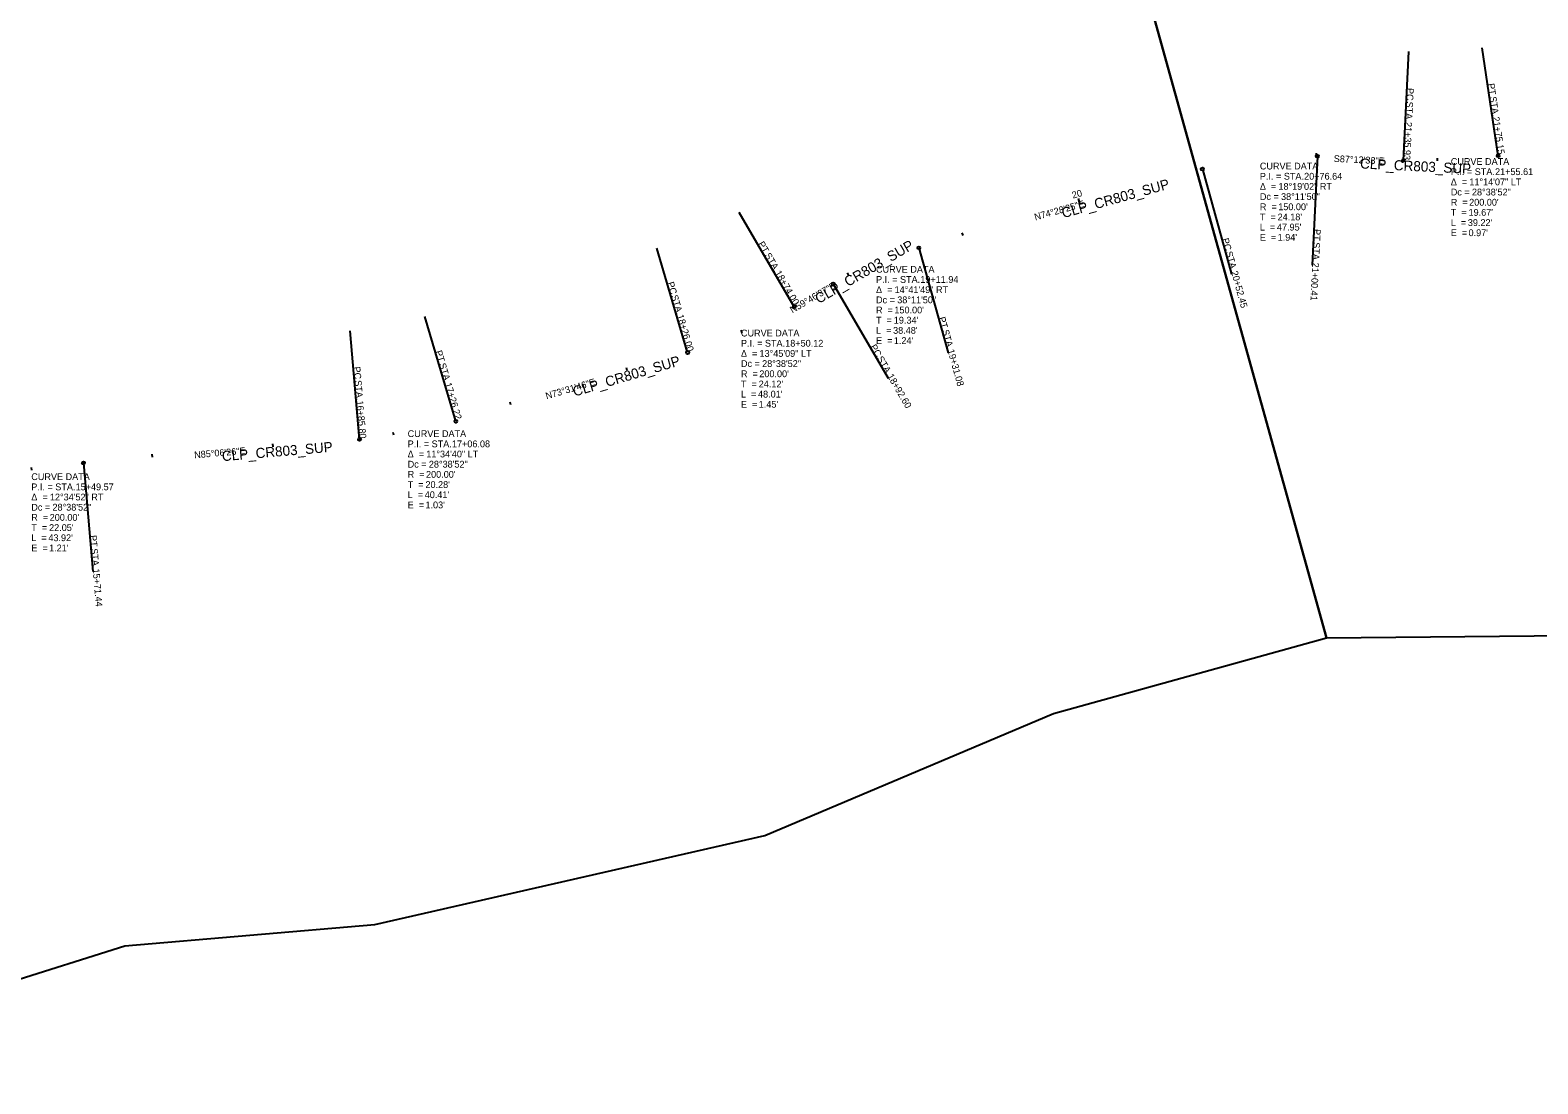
# Model space of a CAD drawing. Extents: x 1983865 to 1988704, y 752103 to 753072.
# Drawn here: x 1984492 to 1985114, y 752339 to 752774 of the extents above; entities that cross this region are included whole.
import ezdxf

# ---------------------------------------------------------------- set-up
doc = ezdxf.new("R2010")
doc.units = 0
for name, color, linetype in [('GE_P_Alignment_1000_Bearings', 7, 'Continuous'), ('GE_P_Alignment_1000_Cardinal_Points', 7, 'Continuous'), ('GE_P_Alignment_1000_Curve_Data', 7, 'Continuous'), ('GE_P_Alignment_1000_Stations', 7, 'Continuous'), ('GE_P_Alignment_100_Curve_Data', 7, 'Continuous'), ('GE_P_Alignment_100_Distances', 7, 'Continuous'), ('GE_P_Alignment_100_Stations', 7, 'Continuous'), ('GE_P_Alignment_500_Bearings', 7, 'Continuous'), ('GE_P_Alignment_500_Cardinal_Points', 7, 'Continuous'), ('GE_P_Alignment_500_Curve_Data', 7, 'Continuous'), ('GE_P_Alignment_500_Distances', 7, 'Continuous'), ('GE_P_Alignment_500_Stations', 7, 'Continuous'), ('SC_Scratch1', 7, 'Continuous')]:
    doc.layers.add(name, color=color, linetype=linetype)

msp = doc.modelspace()

# ---------------------------------------------------------------- linework, layer by layer
at = {"layer": 'GE_P_Alignment_1000_Bearings'}
for p, q in [((1985058.2, 752720.4), (1985060.39, 752765.34)), ((1985097.31, 752722.33), (1985090.7, 752766.84)), ((1985022.71, 752722.13), (1985020.52, 752677.18)), ((1984975.26, 752716.83), (1984987.3, 752673.47)), ((1984806.89, 752660.06), (1984784.24, 752698.95)), ((1984762.92, 752641.09), (1984750.16, 752684.24)), ((1984858.31, 752684.34), (1984870.36, 752640.98)), ((1984822.96, 752669.42), (1984845.61, 752630.54)), ((1984667.23, 752612.79), (1984654.48, 752655.95)), ((1984627.59, 752605.32), (1984623.75, 752650.15)), ((1984513.64, 752595.56), (1984517.48, 752550.73))]:
    msp.add_line(p, q, dxfattribs=at)
for centre in [(1985022.71, 752722.13), (1985058.2, 752720.4), (1985097.31, 752722.33), (1984975.26, 752716.83), (1984858.31, 752684.34), (1984822.96, 752669.42), (1984806.89, 752660.06), (1984762.92, 752641.09), (1984667.23, 752612.79), (1984627.59, 752605.32), (1984513.64, 752595.56)]:
    msp.add_circle(centre, 0.6, dxfattribs=at)
at = {"layer": 'GE_P_Alignment_1000_Curve_Data'}
msp.add_line((1984924.72, 752702.79), (1984924.19, 752704.72), dxfattribs=at)
at = {"layer": 'GE_P_Alignment_100_Curve_Data'}
for p, q in [((1985072.26, 752720.2), (1985072.24, 752721.4)), ((1984972.9, 752716.17), (1984972.58, 752717.33)), ((1984876.55, 752689.41), (1984876.22, 752690.56)), ((1984785.48, 752649.25), (1984785, 752650.35)), ((1984690.04, 752619.54), (1984689.7, 752620.69)), ((1984591.92, 752602.26), (1984591.81, 752603.46)), ((1984492.42, 752592.59), (1984492.19, 752593.77))]:
    msp.add_line(p, q, dxfattribs=at)
at = {"layer": 'GE_P_Alignment_500_Bearings'}
for p, q in [((1985058.2, 752720.4), (1985060.39, 752765.34)), ((1985097.31, 752722.33), (1985090.7, 752766.84)), ((1985022.71, 752722.13), (1985020.52, 752677.18)), ((1984975.26, 752716.83), (1984987.3, 752673.47)), ((1984806.89, 752660.06), (1984784.24, 752698.95)), ((1984762.92, 752641.09), (1984750.16, 752684.24)), ((1984858.31, 752684.34), (1984870.36, 752640.98)), ((1984822.96, 752669.42), (1984845.61, 752630.54)), ((1984667.23, 752612.79), (1984654.48, 752655.95)), ((1984627.59, 752605.32), (1984623.75, 752650.15)), ((1984513.64, 752595.56), (1984517.48, 752550.73))]:
    msp.add_line(p, q, dxfattribs=at)
for centre in [(1985022.71, 752722.13), (1985058.2, 752720.4), (1985097.31, 752722.33), (1984975.26, 752716.83), (1984858.31, 752684.34), (1984822.96, 752669.42), (1984806.89, 752660.06), (1984762.92, 752641.09), (1984667.23, 752612.79), (1984627.59, 752605.32), (1984513.64, 752595.56)]:
    msp.add_circle(centre, 0.6, dxfattribs=at)
at = {"layer": 'GE_P_Alignment_500_Curve_Data'}
for p, q in [((1985022.31, 752722.14), (1985022.36, 752723.34)), ((1984924.72, 752702.79), (1984924.19, 752704.72)), ((1984829.44, 752672.99), (1984828.89, 752674.06)), ((1984737.99, 752633.71), (1984737.65, 752634.86)), ((1984641.68, 752607.03), (1984641.49, 752608.21)), ((1984542.1, 752598), (1984542, 752599.19))]:
    msp.add_line(p, q, dxfattribs=at)
at = {"layer": 'SC_Scratch1'}
for points in [[(1984172.51, 753072), (1983864.6, 752816.67), (1983944.4, 752720.45), (1984024.19, 752624.23), (1983998.06, 752631.51), (1984196.54, 752339.38), (1984432.91, 752365.51), (1984530.7, 752396.29), (1984633.89, 752405.12), (1984794.7, 752441.92), (1984913.79, 752492.22), (1985026.44, 752523.47), (1984919.36, 752908.88), (1984791.21, 752872.97), (1984681.29, 752825.51), (1984599.77, 752803.67), (1984454.14, 752788.9), (1984312.8, 752747.05), (1984307.91, 752723.56), (1984398.06, 752632.21), (1984332.09, 752879.56), (1984252.3, 752975.78)], [(1984919.36, 752908.88), (1985026.44, 752523.47), (1985126.39, 752524.45), (1985249.35, 752534.03), (1985373.1, 752551.65), (1985486.53, 752566.68), (1985596.62, 752570.48), (1985721.61, 752572.3), (1985846.59, 752574.12), (1985975.55, 752577.03), (1986096.52, 752579.77), (1986221.51, 752581.59), (1986215.67, 752981.55), (1986090.68, 752979.73), (1985961.73, 752976.79), (1985840.76, 752974.08), (1985715.77, 752972.26), (1985590.79, 752970.44), (1985451.12, 752965.11), (1985316.7, 752947.66), (1985192.95, 752930.03), (1985067.94, 752920.16)]]:
    msp.add_lwpolyline(points, close=True, dxfattribs=at)

# ---------------------------------------------------------------- texts
at = {"layer": 'GE_P_Alignment_1000_Bearings'}
for s, rotation, p in [('PT', 278.44431, (1985092.94, 752752.01)), ('PC', 267.20903, (1985059.7, 752750.36)), (' STA. ', 278.44431, (1985093.59, 752747.64)), (' STA. ', 267.20903, (1985059.48, 752745.78)), ('21+35.93', 267.20903, (1985059.02, 752736.34)), ('21+75.15', 278.44431, (1985094.98, 752738.29)), ('PT', 267.20903, (1985021.3, 752692.16)), ('PT', 300.22315, (1984791.83, 752686.01)), ('PC', 285.52625, (1984983.33, 752687.94)), (' STA. ', 267.20903, (1985021.08, 752687.75)), (' STA. ', 300.22315, (1984794.05, 752682.19)), (' STA. ', 285.52625, (1984984.56, 752683.52)), ('21+00.41', 267.20903, (1985020.62, 752678.31)), ('18+74.00', 300.22315, (1984798.81, 752674.03)), ('20+52.45', 285.52625, (1984987.09, 752674.41)), ('PC', 286.47054, (1984754.46, 752669.87)), (' STA. ', 286.47054, (1984755.76, 752665.47)), ('18+26.00', 286.47054, (1984758.44, 752656.41)), ('PT', 285.52625, (1984866.38, 752655.45)), (' STA. ', 285.52625, (1984867.57, 752651.19)), ('PT', 286.47054, (1984658.77, 752641.58)), ('PC', 300.22315, (1984838.1, 752643.52)), (' STA. ', 300.22315, (1984840.4, 752639.56)), ('19+31.08', 285.52625, (1984870.1, 752642.09)), ('PC', 274.89266, (1984625.07, 752635.21)), (' STA. ', 286.47054, (1984660.02, 752637.34)), (' STA. ', 274.89266, (1984625.46, 752630.64)), ('17+26.22', 286.47054, (1984662.7, 752628.28)), ('18+92.60', 300.22315, (1984845.16, 752631.39)), ('16+85.80', 274.89266, (1984626.27, 752621.22)), ('PT', 274.89266, (1984516.24, 752565.68)), (' STA. ', 274.89266, (1984516.62, 752561.28)), ('15+71.44', 274.89266, (1984517.43, 752551.86))]:
    msp.add_text(s, height=2.8, rotation=rotation, dxfattribs=at).set_placement(p)
at = {"layer": 'GE_P_Alignment_1000_Cardinal_Points'}
for s, p in [('CURVE DATA', (1985077.75, 752718.56)), ('CURVE DATA', (1984998.99, 752716.68)), ('P.I. = STA. ', (1984998.99, 752712.48)), ('20+76.64', (1985017.25, 752712.48)), ('P.I. = STA. ', (1985077.75, 752714.36)), ('21+55.61', (1985096.02, 752714.36)), ('Δ  = ', (1984998.99, 752708.28)), ('18°19\'02" RT', (1985006.66, 752708.28)), ('Δ  = ', (1985077.75, 752710.16)), ('Dc = ', (1985077.75, 752705.96)), ('11°14\'07" LT', (1985085.43, 752710.16)), ('28°38\'52"', (1985086.49, 752705.96)), ('Dc = ', (1984998.99, 752704.08)), ('R  = ', (1984998.99, 752699.88)), ("150.00'", (1985006.57, 752699.88)), ('38°11\'50"', (1985007.73, 752704.08)), ('R  = ', (1985077.75, 752701.76)), ("200.00'", (1985085.34, 752701.76)), ('T  = ', (1984998.99, 752695.68)), ("24.18'", (1985006.32, 752695.68)), ('T  = ', (1985077.75, 752697.56)), ('L  = ', (1985077.75, 752693.36)), ("39.22'", (1985084.79, 752693.36)), ("19.67'", (1985085.09, 752697.56)), ('L  = ', (1984998.99, 752691.48)), ('E  = ', (1984998.99, 752687.28)), ("47.95'", (1985006.03, 752691.48)), ("1.94'", (1985006.33, 752687.28)), ('E  = ', (1985077.75, 752689.16)), ("0.97'", (1985085.09, 752689.16)), ('CURVE DATA', (1984840.64, 752674.08)), ('P.I. = STA. ', (1984840.64, 752669.88)), ('19+11.94', (1984858.9, 752669.88)), ('Δ  = ', (1984840.64, 752665.68)), ('14°41\'49" RT', (1984848.31, 752665.68)), ('Dc = ', (1984840.64, 752661.48)), ('R  = ', (1984840.64, 752657.28)), ("150.00'", (1984848.22, 752657.28)), ('38°11\'50"', (1984849.38, 752661.48)), ('T  = ', (1984840.64, 752653.08)), ("19.34'", (1984847.97, 752653.08)), ('CURVE DATA', (1984784.91, 752647.77)), ('P.I. = STA. ', (1984784.91, 752643.57)), ('18+50.12', (1984803.17, 752643.57)), ('L  = ', (1984840.64, 752648.88)), ('E  = ', (1984840.64, 752644.68)), ("38.48'", (1984847.68, 752648.88)), ("1.24'", (1984847.98, 752644.68)), ('Δ  = ', (1984784.91, 752639.37)), ('13°45\'09" LT', (1984792.58, 752639.37)), ('Dc = ', (1984784.91, 752635.17)), ('R  = ', (1984784.91, 752630.97)), ("200.00'", (1984792.49, 752630.97)), ('28°38\'52"', (1984793.65, 752635.17)), ('T  = ', (1984784.91, 752626.77)), ("24.12'", (1984792.24, 752626.77)), ('L  = ', (1984784.91, 752622.57)), ('E  = ', (1984784.91, 752618.37)), ("48.01'", (1984791.95, 752622.57)), ("1.45'", (1984792.25, 752618.37)), ('CURVE DATA', (1984647.41, 752606.26)), ('P.I. = STA. ', (1984647.41, 752602.06)), ('17+06.08', (1984665.68, 752602.06)), ('Δ  = ', (1984647.41, 752597.86)), ('Dc = ', (1984647.41, 752593.66)), ('11°34\'40" LT', (1984655.09, 752597.86)), ('28°38\'52"', (1984656.15, 752593.66)), ('CURVE DATA', (1984492.14, 752588.51)), ('R  = ', (1984647.41, 752589.46)), ("200.00'", (1984654.99, 752589.46)), ('P.I. = STA. ', (1984492.14, 752584.31)), ('15+49.57', (1984510.41, 752584.31)), ('T  = ', (1984647.41, 752585.26)), ('L  = ', (1984647.41, 752581.06)), ("40.41'", (1984654.45, 752581.06)), ("20.28'", (1984654.75, 752585.26)), ('Δ  = ', (1984492.14, 752580.11)), ('Dc = ', (1984492.14, 752575.91)), ('12°34\'52" RT', (1984499.82, 752580.11)), ('28°38\'52"', (1984500.88, 752575.91)), ('E  = ', (1984647.41, 752576.86)), ("1.03'", (1984654.75, 752576.86)), ('R  = ', (1984492.14, 752571.71)), ("200.00'", (1984499.73, 752571.71)), ('T  = ', (1984492.14, 752567.51)), ('L  = ', (1984492.14, 752563.31)), ("43.92'", (1984499.18, 752563.31)), ("22.05'", (1984499.48, 752567.51)), ('E  = ', (1984492.14, 752559.11)), ("1.21'", (1984499.48, 752559.11))]:
    msp.add_text(s, height=2.8, dxfattribs=at).set_placement(p)
at = {"layer": 'GE_P_Alignment_1000_Curve_Data'}
msp.add_text('20', height=2.8, rotation=15.52625, dxfattribs=at).set_placement((1984921.89, 752704.64))
at = {"layer": 'GE_P_Alignment_1000_Stations'}
for rotation, p in [(357.20903, (1985040.25, 752717.1)), (15.52625, (1984917.9, 752696.57)), (30.22315, (1984817.02, 752661.14)), (16.47054, (1984716.26, 752622.94)), (4.89266, (1984570.97, 752596.29))]:
    msp.add_text('CLP_CR803_SUP', height=4.1667, rotation=rotation, dxfattribs=at).set_placement(p)
at = {"layer": 'GE_P_Alignment_100_Distances'}
for rotation, p in [(357.20903, (1985040.25, 752717.1)), (15.52625, (1984917.9, 752696.57)), (30.22315, (1984817.02, 752661.14)), (16.47054, (1984716.26, 752622.94)), (4.89266, (1984570.97, 752596.29))]:
    msp.add_text('CLP_CR803_SUP', height=4.1667, rotation=rotation, dxfattribs=at).set_placement(p)
at = {"layer": 'GE_P_Alignment_100_Stations'}
for s, rotation, p in [('S87°12\'33"E', 357.20903, (1985029.43, 752719.8)), ('N74°28\'25"E', 15.52625, (1984906.37, 752695.62)), ('N59°46\'37"E', 30.22315, (1984806.11, 752657.3)), ('N73°31\'46"E', 16.47054, (1984704.75, 752621.8)), ('N85°06\'26"E', 4.89266, (1984559.46, 752597.48))]:
    msp.add_text(s, height=2.8, rotation=rotation, dxfattribs=at).set_placement(p)
at = {"layer": 'GE_P_Alignment_500_Bearings'}
for s, rotation, p in [('PT', 278.44431, (1985092.94, 752752.01)), ('PC', 267.20903, (1985059.7, 752750.36)), (' STA. ', 278.44431, (1985093.59, 752747.64)), (' STA. ', 267.20903, (1985059.48, 752745.78)), ('21+35.93', 267.20903, (1985059.02, 752736.34)), ('21+75.15', 278.44431, (1985094.98, 752738.29)), ('PT', 267.20903, (1985021.3, 752692.16)), ('PT', 300.22315, (1984791.83, 752686.01)), ('PC', 285.52625, (1984983.33, 752687.94)), (' STA. ', 267.20903, (1985021.08, 752687.75)), (' STA. ', 300.22315, (1984794.05, 752682.19)), (' STA. ', 285.52625, (1984984.56, 752683.52)), ('21+00.41', 267.20903, (1985020.62, 752678.31)), ('18+74.00', 300.22315, (1984798.81, 752674.03)), ('20+52.45', 285.52625, (1984987.09, 752674.41)), ('PC', 286.47054, (1984754.46, 752669.87)), (' STA. ', 286.47054, (1984755.76, 752665.47)), ('18+26.00', 286.47054, (1984758.44, 752656.41)), ('PT', 285.52625, (1984866.38, 752655.45)), (' STA. ', 285.52625, (1984867.57, 752651.19)), ('PT', 286.47054, (1984658.77, 752641.58)), ('PC', 300.22315, (1984838.1, 752643.52)), (' STA. ', 300.22315, (1984840.4, 752639.56)), ('19+31.08', 285.52625, (1984870.1, 752642.09)), ('PC', 274.89266, (1984625.07, 752635.21)), (' STA. ', 286.47054, (1984660.02, 752637.34)), (' STA. ', 274.89266, (1984625.46, 752630.64)), ('17+26.22', 286.47054, (1984662.7, 752628.28)), ('18+92.60', 300.22315, (1984845.16, 752631.39)), ('16+85.80', 274.89266, (1984626.27, 752621.22)), ('PT', 274.89266, (1984516.24, 752565.68)), (' STA. ', 274.89266, (1984516.62, 752561.28)), ('15+71.44', 274.89266, (1984517.43, 752551.86))]:
    msp.add_text(s, height=2.8, rotation=rotation, dxfattribs=at).set_placement(p)
at = {"layer": 'GE_P_Alignment_500_Cardinal_Points'}
for s, p in [('CURVE DATA', (1985077.75, 752718.56)), ('CURVE DATA', (1984998.99, 752716.68)), ('P.I. = STA. ', (1984998.99, 752712.48)), ('20+76.64', (1985017.25, 752712.48)), ('P.I. = STA. ', (1985077.75, 752714.36)), ('21+55.61', (1985096.02, 752714.36)), ('Δ  = ', (1984998.99, 752708.28)), ('18°19\'02" RT', (1985006.66, 752708.28)), ('Δ  = ', (1985077.75, 752710.16)), ('Dc = ', (1985077.75, 752705.96)), ('11°14\'07" LT', (1985085.43, 752710.16)), ('28°38\'52"', (1985086.49, 752705.96)), ('Dc = ', (1984998.99, 752704.08)), ('R  = ', (1984998.99, 752699.88)), ("150.00'", (1985006.57, 752699.88)), ('38°11\'50"', (1985007.73, 752704.08)), ('R  = ', (1985077.75, 752701.76)), ("200.00'", (1985085.34, 752701.76)), ('T  = ', (1984998.99, 752695.68)), ("24.18'", (1985006.32, 752695.68)), ('T  = ', (1985077.75, 752697.56)), ('L  = ', (1985077.75, 752693.36)), ("39.22'", (1985084.79, 752693.36)), ("19.67'", (1985085.09, 752697.56)), ('L  = ', (1984998.99, 752691.48)), ('E  = ', (1984998.99, 752687.28)), ("47.95'", (1985006.03, 752691.48)), ("1.94'", (1985006.33, 752687.28)), ('E  = ', (1985077.75, 752689.16)), ("0.97'", (1985085.09, 752689.16)), ('CURVE DATA', (1984840.64, 752674.08)), ('P.I. = STA. ', (1984840.64, 752669.88)), ('19+11.94', (1984858.9, 752669.88)), ('Δ  = ', (1984840.64, 752665.68)), ('14°41\'49" RT', (1984848.31, 752665.68)), ('Dc = ', (1984840.64, 752661.48)), ('R  = ', (1984840.64, 752657.28)), ("150.00'", (1984848.22, 752657.28)), ('38°11\'50"', (1984849.38, 752661.48)), ('T  = ', (1984840.64, 752653.08)), ("19.34'", (1984847.97, 752653.08)), ('CURVE DATA', (1984784.91, 752647.77)), ('P.I. = STA. ', (1984784.91, 752643.57)), ('18+50.12', (1984803.17, 752643.57)), ('L  = ', (1984840.64, 752648.88)), ('E  = ', (1984840.64, 752644.68)), ("38.48'", (1984847.68, 752648.88)), ("1.24'", (1984847.98, 752644.68)), ('Δ  = ', (1984784.91, 752639.37)), ('13°45\'09" LT', (1984792.58, 752639.37)), ('Dc = ', (1984784.91, 752635.17)), ('R  = ', (1984784.91, 752630.97)), ("200.00'", (1984792.49, 752630.97)), ('28°38\'52"', (1984793.65, 752635.17)), ('T  = ', (1984784.91, 752626.77)), ("24.12'", (1984792.24, 752626.77)), ('L  = ', (1984784.91, 752622.57)), ('E  = ', (1984784.91, 752618.37)), ("48.01'", (1984791.95, 752622.57)), ("1.45'", (1984792.25, 752618.37)), ('CURVE DATA', (1984647.41, 752606.26)), ('P.I. = STA. ', (1984647.41, 752602.06)), ('17+06.08', (1984665.68, 752602.06)), ('Δ  = ', (1984647.41, 752597.86)), ('Dc = ', (1984647.41, 752593.66)), ('11°34\'40" LT', (1984655.09, 752597.86)), ('28°38\'52"', (1984656.15, 752593.66)), ('CURVE DATA', (1984492.14, 752588.51)), ('R  = ', (1984647.41, 752589.46)), ("200.00'", (1984654.99, 752589.46)), ('P.I. = STA. ', (1984492.14, 752584.31)), ('15+49.57', (1984510.41, 752584.31)), ('T  = ', (1984647.41, 752585.26)), ('L  = ', (1984647.41, 752581.06)), ("40.41'", (1984654.45, 752581.06)), ("20.28'", (1984654.75, 752585.26)), ('Δ  = ', (1984492.14, 752580.11)), ('Dc = ', (1984492.14, 752575.91)), ('12°34\'52" RT', (1984499.82, 752580.11)), ('28°38\'52"', (1984500.88, 752575.91)), ('E  = ', (1984647.41, 752576.86)), ("1.03'", (1984654.75, 752576.86)), ('R  = ', (1984492.14, 752571.71)), ("200.00'", (1984499.73, 752571.71)), ('T  = ', (1984492.14, 752567.51)), ('L  = ', (1984492.14, 752563.31)), ("43.92'", (1984499.18, 752563.31)), ("22.05'", (1984499.48, 752567.51)), ('E  = ', (1984492.14, 752559.11)), ("1.21'", (1984499.48, 752559.11))]:
    msp.add_text(s, height=2.8, dxfattribs=at).set_placement(p)
at = {"layer": 'GE_P_Alignment_500_Curve_Data'}
msp.add_text('20', height=2.8, rotation=15.52625, dxfattribs=at).set_placement((1984921.89, 752704.64))
at = {"layer": 'GE_P_Alignment_500_Distances'}
for rotation, p in [(357.20903, (1985040.25, 752717.1)), (15.52625, (1984917.9, 752696.57)), (30.22315, (1984817.02, 752661.14)), (16.47054, (1984716.26, 752622.94)), (4.89266, (1984570.97, 752596.29))]:
    msp.add_text('CLP_CR803_SUP', height=4.1667, rotation=rotation, dxfattribs=at).set_placement(p)
at = {"layer": 'GE_P_Alignment_500_Stations'}
for s, rotation, p in [('S87°12\'33"E', 357.20903, (1985029.43, 752719.8)), ('N74°28\'25"E', 15.52625, (1984906.37, 752695.62)), ('N59°46\'37"E', 30.22315, (1984806.11, 752657.3)), ('N73°31\'46"E', 16.47054, (1984704.75, 752621.8)), ('N85°06\'26"E', 4.89266, (1984559.46, 752597.48))]:
    msp.add_text(s, height=2.8, rotation=rotation, dxfattribs=at).set_placement(p)

doc.saveas('drawing.dxf')
